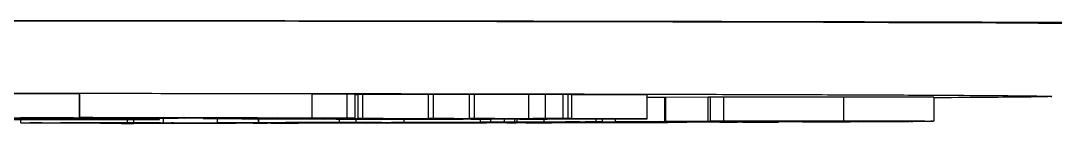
# Model space of a CAD drawing. Header units: millimetres. Extents: x 5659 to 7608, y 3628 to 5007.
# Drawn here: x 6504.82 to 6547.82, y 3721.91 to 3726.2 of the extents above; entities that cross this region are included whole.
import ezdxf

# ---------------------------------------------------------------- set-up
doc = ezdxf.new("R2010")
doc.units = ezdxf.units.MM

msp = doc.modelspace()

# ---------------------------------------------------------------- linework, layer by layer
at = {"color": 7, "linetype": 'Continuous', "lineweight": 25}
for p, q in [((6507.264, 3723.136), (6503.195, 3723.142)), ((6507.274, 3723.136), (6507.264, 3723.136)), ((6507.264, 3722.136), (6507.264, 3723.136)), ((6516.937, 3723.136), (6507.274, 3723.151)), ((6507.274, 3722.151), (6507.274, 3723.151)), ((6518.395, 3723.136), (6516.937, 3723.136)), ((6516.937, 3722.136), (6516.937, 3723.136)), ((6518.729, 3723.132), (6518.395, 3723.136)), ((6518.395, 3722.136), (6518.395, 3723.136)), ((6518.729, 3722.132), (6518.729, 3723.132)), ((6518.841, 3723.108), (6518.729, 3723.108)), ((6519.047, 3723.113), (6518.841, 3723.111)), ((6518.841, 3722.111), (6518.841, 3723.111)), ((6521.777, 3723.103), (6519.047, 3723.113)), ((6519.047, 3722.113), (6519.047, 3723.113)), ((6521.982, 3723.113), (6521.777, 3723.111)), ((6521.777, 3722.111), (6521.777, 3723.111)), ((6523.48, 3723.108), (6521.982, 3723.113)), ((6521.982, 3722.113), (6521.982, 3723.113)), ((6523.685, 3723.117), (6523.48, 3723.115)), ((6523.48, 3722.115), (6523.48, 3723.115)), ((6525.938, 3723.109), (6523.685, 3723.117)), ((6523.685, 3722.117), (6523.685, 3723.117)), ((6525.938, 3722.109), (6525.938, 3723.109)), ((6526.621, 3723.111), (6526.621, 3722.111)), ((6527.574, 3723.115), (6527.361, 3723.115)), ((6527.361, 3722.115), (6527.361, 3723.115)), ((6527.574, 3722.115), (6527.574, 3723.115)), ((6527.731, 3722.112), (6527.731, 3723.112)), ((6530.864, 3722.105), (6530.864, 3723.105)), ((6531.581, 3722.987), (6530.864, 3722.984)), ((6531.64, 3722.987), (6531.581, 3722.987)), ((6531.581, 3722.987), (6531.581, 3721.987)), ((6533.395, 3722.998), (6531.64, 3722.987)), ((6531.64, 3721.987), (6531.64, 3722.987)), ((6533.487, 3722.998), (6533.395, 3722.998)), ((6533.395, 3721.998), (6533.395, 3722.998)), ((6534.04, 3723.003), (6533.487, 3722.999)), ((6533.487, 3721.999), (6533.487, 3722.999)), ((6534.04, 3722.003), (6534.04, 3723.003)), ((6539.027, 3722.009), (6539.027, 3723.009)), ((6542.79, 3722.001), (6542.79, 3723.001)), ((6547.633, 3723.037), (6547.685, 3723.034)), ((6503.195, 3722.142), (6507.264, 3722.136)), ((6507.02, 3722.135), (6504.816, 3722.139)), ((6504.826, 3721.926), (6504.826, 3722.065)), ((6504.826, 3721.926), (6509.262, 3721.931)), ((6504.98, 3721.925), (6504.826, 3721.926)), ((6505.207, 3721.926), (6504.98, 3721.925)), ((6505.428, 3722.076), (6505.428, 3722.077)), ((6505.428, 3722.077), (6506.928, 3722.077)), ((6505.428, 3722.077), (6505.428, 3722.077)), ((6505.585, 3722.076), (6505.428, 3722.076)), ((6505.428, 3722.067), (6505.428, 3722.076)), ((6506.638, 3722.067), (6505.428, 3722.067)), ((6505.428, 3722.067), (6505.428, 3722.067)), ((6505.428, 3722.067), (6505.585, 3722.067)), ((6505.585, 3722.067), (6505.585, 3722.076)), ((6509.466, 3721.911), (6505.818, 3721.925)), ((6505.822, 3722.068), (6505.822, 3722.076)), ((6506.243, 3722.072), (6506.243, 3722.076)), ((6506.849, 3722.072), (6506.243, 3722.072)), ((6506.243, 3722.072), (6506.243, 3722.068)), ((6506.822, 3722.072), (6506.243, 3722.072)), ((6506.401, 3722.114), (6506.401, 3722.136)), ((6507.605, 3722.113), (6506.401, 3722.114)), ((6506.48, 3722.076), (6506.77, 3722.076)), ((6506.48, 3722.067), (6506.48, 3722.072)), ((6506.48, 3722.067), (6506.638, 3722.067)), ((6506.542, 3721.926), (6508.124, 3721.92)), ((6506.638, 3722.067), (6506.638, 3722.072)), ((6506.638, 3722.067), (6506.638, 3722.067)), ((6508.014, 3721.929), (6506.746, 3721.927)), ((6506.822, 3722.078), (6506.822, 3722.072)), ((6507.717, 3722.067), (6506.849, 3722.072)), ((6506.928, 3722.077), (6506.928, 3722.078)), ((6507.243, 3722.072), (6508.033, 3722.068)), ((6507.264, 3722.136), (6510.31, 3722.145)), ((6507.418, 3722.149), (6507.274, 3722.151)), ((6507.274, 3722.151), (6516.937, 3722.136)), ((6508.454, 3722.067), (6507.717, 3722.067)), ((6511.371, 3722.129), (6507.867, 3722.134)), ((6508.033, 3722.068), (6508.033, 3722.078)), ((6511.157, 3722.144), (6508.111, 3722.135)), ((6508.111, 3722.135), (6511.615, 3722.129)), ((6508.124, 3721.92), (6509.438, 3721.922)), ((6508.191, 3722.074), (6508.191, 3722.077)), ((6509.59, 3721.921), (6508.276, 3721.92)), ((6508.276, 3721.92), (6510.191, 3721.912)), ((6508.296, 3722.067), (6508.296, 3722.077)), ((6508.296, 3722.067), (6508.454, 3722.067)), ((6508.454, 3722.067), (6508.454, 3722.077)), ((6508.454, 3722.067), (6508.454, 3722.067)), ((6508.527, 3722.12), (6508.527, 3722.133)), ((6508.527, 3722.12), (6511.371, 3722.129)), ((6510.31, 3722.145), (6508.897, 3722.147)), ((6508.993, 3721.91), (6508.993, 3721.913)), ((6509.145, 3721.909), (6508.993, 3721.91)), ((6508.993, 3721.91), (6509.264, 3721.91)), ((6512.218, 3722.127), (6509.051, 3722.118)), ((6513.762, 3721.915), (6509.145, 3721.909)), ((6509.262, 3721.931), (6509.262, 3722.066)), ((6509.262, 3721.931), (6510.63, 3721.928)), ((6509.264, 3721.91), (6509.264, 3721.912)), ((6509.528, 3721.932), (6509.528, 3722.066)), ((6509.528, 3721.932), (6510.757, 3721.934)), ((6509.711, 3721.931), (6509.528, 3721.932)), ((6509.634, 3721.925), (6509.634, 3721.931)), ((6509.634, 3721.925), (6509.906, 3721.926)), ((6509.786, 3721.925), (6509.634, 3721.925)), ((6509.966, 3721.931), (6509.711, 3721.931)), ((6509.906, 3721.926), (6511.41, 3721.92)), ((6510.63, 3721.928), (6510.453, 3721.928)), ((6510.592, 3722.072), (6510.592, 3722.122)), ((6514.963, 3721.918), (6510.592, 3721.931)), ((6510.63, 3721.928), (6510.63, 3721.931)), ((6510.757, 3721.934), (6510.757, 3722.123)), ((6510.757, 3721.934), (6517.644, 3721.926)), ((6510.803, 3721.912), (6511.98, 3721.913)), ((6511.138, 3721.92), (6511.036, 3721.92)), ((6511.176, 3721.931), (6511.091, 3721.931)), ((6511.091, 3721.931), (6515.217, 3721.919)), ((6511.41, 3721.92), (6511.138, 3721.92)), ((6514.661, 3722.138), (6511.157, 3722.144)), ((6518.952, 3721.923), (6511.176, 3721.931)), ((6511.41, 3721.92), (6511.41, 3721.929)), ((6511.615, 3722.143), (6511.615, 3722.129)), ((6511.615, 3722.129), (6514.661, 3722.138)), ((6511.98, 3721.913), (6511.98, 3721.927)), ((6516.174, 3722.121), (6512.218, 3722.127)), ((6512.425, 3722.127), (6512.425, 3722.105)), ((6512.425, 3722.105), (6512.63, 3722.107)), ((6515.508, 3722.137), (6512.462, 3722.128)), ((6512.462, 3722.128), (6514.27, 3722.125)), ((6512.63, 3722.107), (6512.63, 3722.127)), ((6512.63, 3722.107), (6514.01, 3722.102)), ((6512.988, 3721.919), (6512.988, 3721.924)), ((6512.988, 3721.919), (6513.263, 3721.919)), ((6513.004, 3721.937), (6513.004, 3722.103)), ((6513.004, 3721.937), (6514.699, 3721.94)), ((6513.187, 3721.936), (6513.004, 3721.937)), ((6513.526, 3721.937), (6513.187, 3721.936)), ((6513.263, 3721.919), (6513.263, 3721.923)), ((6513.263, 3721.919), (6513.762, 3721.915)), ((6520.744, 3722.077), (6513.475, 3722.102)), ((6513.762, 3721.915), (6513.762, 3721.922)), ((6514.01, 3722.102), (6514.01, 3722.124)), ((6517.729, 3721.926), (6514.152, 3721.937)), ((6514.27, 3722.125), (6514.27, 3722.133)), ((6514.27, 3722.125), (6515.824, 3722.126)), ((6514.406, 3721.937), (6519.207, 3721.923)), ((6514.508, 3721.938), (6514.465, 3721.938)), ((6518.559, 3722.105), (6514.482, 3722.1)), ((6514.482, 3722.1), (6515.756, 3722.096)), ((6514.487, 3721.917), (6514.487, 3721.92)), ((6514.672, 3721.916), (6514.487, 3721.917)), ((6514.487, 3721.917), (6514.826, 3721.917)), ((6514.701, 3721.939), (6514.508, 3721.938)), ((6516.367, 3721.919), (6514.672, 3721.916)), ((6514.699, 3721.94), (6514.699, 3722.098)), ((6514.699, 3721.94), (6514.705, 3721.94)), ((6514.705, 3722.098), (6514.705, 3721.94)), ((6514.705, 3721.94), (6518.074, 3721.946)), ((6514.826, 3721.917), (6514.826, 3721.919)), ((6515.217, 3721.919), (6515.217, 3721.927)), ((6520.341, 3721.927), (6515.329, 3721.939)), ((6518.729, 3722.132), (6515.508, 3722.137)), ((6515.756, 3722.102), (6515.756, 3722.096)), ((6515.756, 3722.096), (6519.833, 3722.101)), ((6515.824, 3722.137), (6515.824, 3722.126)), ((6515.824, 3722.126), (6516.174, 3722.121)), ((6515.843, 3721.919), (6515.843, 3721.926)), ((6515.843, 3721.919), (6516.182, 3721.919)), ((6515.945, 3721.94), (6518.118, 3721.935)), ((6517.089, 3721.943), (6516.011, 3721.941)), ((6516.174, 3722.121), (6516.174, 3722.136)), ((6516.182, 3721.919), (6516.182, 3721.926)), ((6516.182, 3721.919), (6516.367, 3721.919)), ((6520.303, 3722.099), (6516.226, 3722.094)), ((6516.226, 3722.094), (6517.464, 3722.09)), ((6516.367, 3721.919), (6516.367, 3721.925)), ((6516.937, 3722.136), (6518.395, 3722.136)), ((6517.464, 3722.096), (6517.464, 3722.09)), ((6517.464, 3722.09), (6521.541, 3722.095)), ((6517.644, 3721.926), (6517.729, 3721.926)), ((6517.644, 3721.926), (6517.644, 3721.926)), ((6522.013, 3722.093), (6517.937, 3722.088)), ((6517.937, 3722.088), (6519.134, 3722.084)), ((6518.074, 3721.946), (6518.074, 3722.086)), ((6518.074, 3721.946), (6519.69, 3721.944)), ((6518.118, 3721.935), (6519.235, 3721.937)), ((6519.445, 3721.936), (6518.328, 3721.934)), ((6518.328, 3721.934), (6520.958, 3721.928)), ((6518.395, 3722.136), (6518.729, 3722.132)), ((6519.833, 3722.101), (6518.559, 3722.105)), ((6518.751, 3722.084), (6518.751, 3721.947)), ((6518.751, 3721.947), (6520.766, 3721.952)), ((6518.979, 3721.947), (6518.751, 3721.947)), ((6518.841, 3722.111), (6519.047, 3722.113)), ((6518.936, 3722.108), (6518.949, 3722.106)), ((6518.949, 3722.106), (6523.529, 3722.09)), ((6519.207, 3721.923), (6518.952, 3721.923)), ((6519.19, 3721.947), (6518.979, 3721.947)), ((6519.047, 3722.113), (6522.535, 3722.1)), ((6519.266, 3721.94), (6519.056, 3721.941)), ((6519.056, 3721.941), (6519.287, 3721.941)), ((6519.134, 3722.09), (6519.134, 3722.084)), ((6519.134, 3722.084), (6523.21, 3722.089)), ((6519.207, 3721.923), (6519.207, 3721.93)), ((6519.235, 3721.937), (6519.235, 3721.94)), ((6519.287, 3721.941), (6521.356, 3721.936)), ((6519.69, 3721.944), (6519.567, 3721.944)), ((6523.328, 3722.087), (6519.606, 3722.082)), ((6519.606, 3722.082), (6520.115, 3722.081)), ((6525.253, 3721.936), (6519.813, 3721.947)), ((6526.251, 3722.086), (6519.892, 3722.108)), ((6520.045, 3721.925), (6520.045, 3721.928)), ((6520.045, 3721.925), (6520.276, 3721.926)), ((6520.255, 3721.925), (6520.045, 3721.925)), ((6520.115, 3722.081), (6520.115, 3722.083)), ((6520.115, 3722.081), (6521.166, 3722.08)), ((6524.184, 3721.932), (6520.255, 3721.925)), ((6520.276, 3721.927), (6520.276, 3721.926)), ((6521.541, 3722.095), (6520.303, 3722.099)), ((6522.851, 3721.944), (6520.377, 3721.948)), ((6520.392, 3721.95), (6520.782, 3721.951)), ((6521.166, 3722.08), (6520.744, 3722.077)), ((6520.766, 3721.952), (6520.766, 3722.077)), ((6521.125, 3721.936), (6520.985, 3721.936)), ((6521.356, 3721.936), (6521.125, 3721.936)), ((6521.166, 3722.08), (6521.166, 3722.084)), ((6521.356, 3721.936), (6521.356, 3721.944)), ((6521.586, 3721.928), (6521.586, 3721.944)), ((6521.586, 3721.928), (6522.587, 3721.93)), ((6521.777, 3722.111), (6521.982, 3722.113)), ((6521.982, 3722.113), (6524.779, 3722.103)), ((6523.21, 3722.089), (6522.013, 3722.093)), ((6522.535, 3722.1), (6524.425, 3722.103)), ((6522.587, 3721.93), (6522.587, 3721.942)), ((6524.425, 3722.103), (6522.827, 3722.108)), ((6523.631, 3721.945), (6522.851, 3721.944)), ((6522.978, 3721.936), (6522.978, 3721.941)), ((6522.978, 3721.936), (6523.24, 3721.936)), ((6524.934, 3722.101), (6523.043, 3722.099)), ((6523.043, 3722.099), (6525.553, 3722.09)), ((6523.893, 3721.945), (6523.078, 3721.943)), ((6523.078, 3721.943), (6525.817, 3721.938)), ((6523.24, 3721.936), (6523.24, 3721.94)), ((6523.24, 3721.936), (6524.184, 3721.932)), ((6524.071, 3722.087), (6523.328, 3722.087)), ((6523.48, 3722.115), (6523.685, 3722.117)), ((6523.529, 3722.09), (6523.529, 3722.095)), ((6523.529, 3722.09), (6524.389, 3722.089)), ((6523.685, 3722.117), (6525.938, 3722.109)), ((6528.331, 3721.941), (6523.893, 3721.945)), ((6523.912, 3722.087), (6523.912, 3721.958)), ((6524.389, 3722.089), (6524.071, 3722.087)), ((6524.184, 3721.932), (6524.184, 3721.939)), ((6524.362, 3721.961), (6524.362, 3722.089)), ((6524.73, 3721.948), (6524.386, 3721.946)), ((6524.386, 3721.946), (6528.26, 3721.943)), ((6524.389, 3722.089), (6524.389, 3722.092)), ((6526.493, 3722.106), (6524.53, 3722.112)), ((6524.779, 3722.103), (6524.779, 3722.112)), ((6524.779, 3722.103), (6526.493, 3722.106)), ((6524.927, 3721.962), (6524.927, 3722.09)), ((6527.805, 3722.091), (6524.934, 3722.101)), ((6525.027, 3721.935), (6525.027, 3721.937)), ((6525.257, 3721.934), (6525.027, 3721.935)), ((6525.027, 3721.935), (6525.239, 3721.935)), ((6525.239, 3721.935), (6525.239, 3721.936)), ((6526.882, 3721.938), (6525.257, 3721.934)), ((6527.001, 3722.104), (6525.288, 3722.102)), ((6525.288, 3722.102), (6527.178, 3722.095)), ((6525.362, 3721.963), (6525.362, 3722.089)), ((6525.458, 3721.964), (6525.458, 3722.089)), ((6525.458, 3721.964), (6527.574, 3721.962)), ((6525.553, 3722.09), (6525.553, 3722.099)), ((6525.553, 3722.09), (6526.696, 3722.089)), ((6525.817, 3721.938), (6525.817, 3721.943)), ((6526.12, 3722.109), (6527.684, 3722.103)), ((6526.696, 3722.089), (6526.251, 3722.086)), ((6526.441, 3721.938), (6526.441, 3721.943)), ((6526.441, 3721.938), (6526.653, 3721.938)), ((6526.572, 3721.967), (6526.572, 3722.088)), ((6526.572, 3721.967), (6528.735, 3721.975)), ((6526.837, 3721.967), (6526.572, 3721.967)), ((6526.653, 3721.938), (6526.653, 3721.943)), ((6526.653, 3721.938), (6526.882, 3721.938)), ((6526.696, 3722.089), (6526.696, 3722.095)), ((6527.46, 3721.969), (6526.837, 3721.967)), ((6526.838, 3721.952), (6526.838, 3721.967)), ((6526.882, 3721.938), (6526.882, 3721.942)), ((6530.199, 3722.093), (6527.001, 3722.104)), ((6527.178, 3722.095), (6527.178, 3722.103)), ((6527.178, 3722.095), (6528.229, 3722.095)), ((6527.361, 3722.115), (6527.574, 3722.115)), ((6527.574, 3721.962), (6527.468, 3721.961)), ((6528.229, 3722.095), (6527.805, 3722.091)), ((6527.828, 3722.103), (6529.5, 3722.097)), ((6534.393, 3721.961), (6528.057, 3721.97)), ((6528.229, 3722.095), (6528.229, 3722.1)), ((6529.321, 3721.943), (6528.331, 3721.941)), ((6529.001, 3721.975), (6528.379, 3721.972)), ((6528.49, 3721.971), (6528.49, 3721.973)), ((6528.49, 3721.971), (6534.826, 3721.963)), ((6528.672, 3721.955), (6528.672, 3721.969)), ((6528.672, 3721.955), (6530.238, 3721.96)), ((6528.92, 3721.955), (6528.672, 3721.955)), ((6528.735, 3721.975), (6528.735, 3722.098)), ((6528.735, 3721.975), (6529.001, 3721.975)), ((6528.88, 3721.943), (6529.092, 3721.944)), ((6529.109, 3721.955), (6528.92, 3721.955)), ((6529.001, 3721.975), (6529.001, 3722.097)), ((6529.092, 3721.944), (6529.321, 3721.943)), ((6529.5, 3722.097), (6530.646, 3722.096)), ((6529.545, 3721.978), (6529.545, 3722.095)), ((6529.545, 3721.978), (6531.581, 3721.987)), ((6530.866, 3721.975), (6529.545, 3721.978)), ((6531.39, 3721.953), (6529.982, 3721.956)), ((6530.646, 3722.096), (6530.199, 3722.093)), ((6530.238, 3721.96), (6530.238, 3721.967)), ((6530.238, 3721.96), (6530.486, 3721.959)), ((6530.486, 3721.959), (6530.33, 3721.959)), ((6530.442, 3721.957), (6530.442, 3721.959)), ((6530.442, 3721.957), (6532.513, 3721.954)), ((6530.486, 3721.959), (6530.486, 3721.966)), ((6530.539, 3721.978), (6531.092, 3721.976)), ((6531.415, 3721.985), (6530.633, 3721.981)), ((6530.864, 3722.105), (6530.823, 3722.101)), ((6531.092, 3721.976), (6530.866, 3721.975)), ((6531.092, 3721.976), (6531.092, 3721.983)), ((6531.351, 3721.95), (6531.351, 3721.954)), ((6537.152, 3721.968), (6531.415, 3721.985)), ((6531.581, 3721.987), (6537.32, 3721.97)), ((6531.64, 3721.987), (6533.395, 3721.998)), ((6531.933, 3721.987), (6531.64, 3721.987)), ((6532.023, 3721.988), (6531.933, 3721.987)), ((6532.083, 3721.952), (6532.077, 3721.952)), ((6532.513, 3721.954), (6532.513, 3721.964)), ((6539.528, 3721.983), (6532.574, 3721.988)), ((6533.133, 3721.994), (6532.632, 3721.991)), ((6532.859, 3721.99), (6532.859, 3721.993)), ((6532.859, 3721.99), (6535.874, 3721.988)), ((6533.395, 3721.998), (6535.246, 3721.997)), ((6533.487, 3721.999), (6534.04, 3722.003)), ((6533.792, 3721.998), (6533.487, 3721.999)), ((6533.865, 3721.999), (6533.792, 3721.998)), ((6533.882, 3721.958), (6533.882, 3721.962)), ((6533.882, 3721.958), (6534.504, 3721.96)), ((6534.148, 3721.957), (6533.882, 3721.958)), ((6536.311, 3721.965), (6534.148, 3721.957)), ((6541.609, 3721.996), (6534.379, 3722)), ((6534.504, 3721.96), (6534.607, 3721.96)), ((6534.578, 3722.002), (6541.807, 3721.998)), ((6534.826, 3721.963), (6534.826, 3721.975)), ((6535.246, 3721.997), (6535.246, 3721.999)), ((6535.246, 3721.997), (6535.252, 3721.997)), ((6535.252, 3721.997), (6535.252, 3721.999)), ((6535.423, 3721.963), (6535.423, 3721.973)), ((6535.423, 3721.963), (6536.046, 3721.965)), ((6535.47, 3721.994), (6535.47, 3721.999)), ((6535.76, 3721.993), (6535.47, 3721.994)), ((6535.47, 3721.994), (6535.577, 3721.994)), ((6535.577, 3721.994), (6535.577, 3721.999)), ((6535.577, 3721.994), (6538.446, 3721.992)), ((6535.874, 3721.988), (6536.394, 3721.991)), ((6536.046, 3721.965), (6536.046, 3721.971)), ((6536.046, 3721.965), (6536.311, 3721.965)), ((6536.687, 3721.99), (6536.167, 3721.987)), ((6536.167, 3721.987), (6539.814, 3721.985)), ((6536.311, 3721.965), (6536.311, 3721.971)), ((6539.302, 3721.978), (6537.152, 3721.968)), ((6537.32, 3721.97), (6537.32, 3721.985)), ((6537.32, 3721.97), (6538.283, 3721.975)), ((6537.545, 3721.98), (6537.545, 3721.984)), ((6537.545, 3721.98), (6537.726, 3721.981)), ((6537.726, 3721.981), (6537.726, 3721.984)), ((6537.726, 3721.981), (6539.302, 3721.978)), ((6538.338, 3721.991), (6538.143, 3721.992)), ((6538.446, 3721.992), (6538.338, 3721.991)), ((6538.446, 3721.992), (6538.446, 3721.998)), ((6539.302, 3721.978), (6539.302, 3721.983)), ((6539.648, 3721.981), (6539.756, 3721.982)), ((6539.941, 3721.981), (6539.648, 3721.981)), ((6539.814, 3721.985), (6539.814, 3721.997)), ((6539.879, 3721.994), (6539.879, 3721.997)), ((6539.879, 3721.994), (6540.066, 3721.994)), ((6541.767, 3721.991), (6539.941, 3721.981)), ((6540.066, 3721.994), (6540.066, 3721.997)), ((6540.066, 3721.994), (6541.767, 3721.991)), ((6540.365, 3721.985), (6540.365, 3721.997)), ((6540.365, 3721.985), (6540.829, 3721.988)), ((6541.817, 3721.994), (6541.904, 3721.995)), ((6542.121, 3721.994), (6541.817, 3721.994)), ((6542.651, 3721.999), (6542.121, 3721.994)), ((6542.719, 3721.999), (6542.651, 3721.999))]:
    msp.add_line(p, q, dxfattribs=at)
at = {"color": 7, "linetype": 'Continuous', "lineweight": 25, "flags": 128}
for points in [[(6548.514, 3726.072), (6547.107, 3726.082), (6545.363, 3726.092), (6543.288, 3726.102), (6540.895, 3726.111), (6538.193, 3726.121), (6535.198, 3726.129), (6531.924, 3726.137), (6528.387, 3726.145), (6524.605, 3726.152), (6520.597, 3726.159), (6516.382, 3726.165), (6511.982, 3726.17), (6507.419, 3726.175), (6502.715, 3726.179), (6497.894, 3726.182), (6492.979, 3726.184), (6487.996, 3726.186), (6482.969, 3726.187), (6477.923, 3726.187), (6472.884, 3726.186), (6467.875, 3726.185), (6462.924, 3726.183), (6458.053, 3726.18)], [(6503.008, 3722.072), (6503.194, 3722.074), (6503.732, 3722.076), (6504.571, 3722.078), (6505.628, 3722.079), (6506.8, 3722.08), (6507.972, 3722.079), (6509.029, 3722.078), (6509.868, 3722.076), (6510.407, 3722.074), (6510.592, 3722.072), (6510.407, 3722.069), (6509.868, 3722.067), (6509.029, 3722.065), (6507.972, 3722.064), (6506.8, 3722.064), (6505.628, 3722.064), (6504.571, 3722.065), (6503.732, 3722.067), (6503.194, 3722.069), (6503.008, 3722.072)], [(6503.829, 3722.072), (6504.008, 3722.074), (6504.524, 3722.076), (6505.315, 3722.077), (6506.284, 3722.078), (6507.316, 3722.078), (6508.286, 3722.077), (6509.076, 3722.076), (6509.592, 3722.074), (6509.772, 3722.072), (6509.592, 3722.07), (6509.076, 3722.068), (6508.286, 3722.066), (6507.316, 3722.065), (6506.284, 3722.065), (6505.315, 3722.066), (6504.524, 3722.068), (6504.008, 3722.07), (6503.829, 3722.072)]]:
    msp.add_lwpolyline(points, dxfattribs=at)
at = {"color": 7, "linetype": 'Continuous', "lineweight": 25}
for points, knots in [([(6556.911, 3726.064), (6556.384, 3726.07), (6555.322, 3726.081), (6552.783, 3726.096), (6549.514, 3726.112), (6545.451, 3726.127), (6540.64, 3726.141), (6535.147, 3726.154), (6529.053, 3726.166), (6522.45, 3726.176), (6515.471, 3726.185), (6508.229, 3726.192), (6500.852, 3726.197), (6495.815, 3726.199), (6493.319, 3726.2)], [0, 0, 0, 0, 0.0799588, 0.1613715, 0.2441424, 0.3288926, 0.4142166, 0.5, 0.5857784, 0.6711024, 0.7558576, 0.8386237, 0.9200388, 1, 1, 1, 1]), ([(6410.74, 3723.037), (6410.787, 3723.04), (6410.894, 3723.048), (6411.764, 3723.061), (6413.245, 3723.075), (6415.42, 3723.088), (6418.25, 3723.102), (6421.764, 3723.115), (6425.918, 3723.127), (6430.662, 3723.138), (6435.923, 3723.148), (6441.615, 3723.157), (6447.638, 3723.164), (6453.861, 3723.171), (6460.227, 3723.175), (6466.579, 3723.178), (6472.918, 3723.18), (6479.185, 3723.181), (6485.452, 3723.18), (6491.791, 3723.178), (6498.144, 3723.175), (6504.509, 3723.171), (6510.733, 3723.164), (6516.755, 3723.157), (6522.447, 3723.148), (6527.708, 3723.138), (6532.452, 3723.127), (6536.606, 3723.115), (6540.12, 3723.102), (6542.95, 3723.088), (6545.126, 3723.075), (6546.607, 3723.061), (6547.478, 3723.048), (6547.585, 3723.04), (6547.633, 3723.037)], [0, 0, 0, 0, 0.023828, 0.053273, 0.084485, 0.115699, 0.147957, 0.180726, 0.213842, 0.247136, 0.28043, 0.313546, 0.346314, 0.378573, 0.409785, 0.440999, 0.470442, 0.499888, 0.529332, 0.558778, 0.58999, 0.621203, 0.653462, 0.68623, 0.719347, 0.752641, 0.785934, 0.819051, 0.851819, 0.884078, 0.915289, 0.946503, 0.975948, 1, 1, 1, 1]), ([(6526.621, 3723.111), (6526.502, 3723.111), (6526.322, 3723.11), (6526.094, 3723.11), (6525.99, 3723.109), (6525.938, 3723.109)], [0, 0, 0, 0, 0.498826, 0.749076, 1, 1, 1, 1]), ([(6527.361, 3723.115), (6527.315, 3723.114), (6527.222, 3723.114), (6527.023, 3723.112), (6526.782, 3723.111), (6526.621, 3723.111)], [0, 0, 0, 0, 0.251433, 0.502936, 1, 1, 1, 1]), ([(6527.695, 3723.112), (6527.699, 3723.112), (6527.708, 3723.113), (6527.622, 3723.114), (6527.574, 3723.115)], [0, 0, 0, 0, 0.431539, 1, 1, 1, 1]), ([(6530.864, 3723.105), (6530.547, 3723.104), (6529.913, 3723.104), (6528.844, 3723.104), (6528.099, 3723.103), (6527.684, 3723.103)], [0, 0, 0, 0, 0.307787, 0.615394, 1, 1, 1, 1]), ([(6539.027, 3723.009), (6538.361, 3723.009), (6537.333, 3723.009), (6535.929, 3723.009), (6535.01, 3723.007), (6534.351, 3723.006), (6534.144, 3723.004), (6534.04, 3723.003)], [0, 0, 0, 0, 0.320379, 0.494238, 0.669149, 0.833043, 1, 1, 1, 1]), ([(6542.765, 3723.001), (6542.771, 3723.001), (6542.814, 3723.002), (6542.567, 3723.004), (6541.974, 3723.006), (6540.759, 3723.008), (6539.689, 3723.008), (6539.027, 3723.009)], [0, 0, 0, 0, 0.030225, 0.211144, 0.392436, 0.624543, 1, 1, 1, 1]), ([(6547.685, 3723.034), (6547.629, 3723.03), (6547.518, 3723.021), (6546.622, 3723.007), (6545.08, 3722.994), (6543.767, 3722.984), (6542.819, 3722.98), (6542.79, 3722.98)], [0, 0, 0, 0, 0.240789, 0.481589, 0.73683, 0.992091, 1, 1, 1, 1]), ([(6498.305, 3722.127), (6498.974, 3722.127), (6500.226, 3722.127), (6502.042, 3722.127), (6504.085, 3722.129), (6505.742, 3722.132), (6506.692, 3722.134), (6507.02, 3722.135)], [0, 0, 0, 0, 0.198997, 0.37265, 0.545625, 0.843257, 1, 1, 1, 1]), ([(6507.867, 3722.134), (6507.444, 3722.133), (6506.378, 3722.13), (6504.155, 3722.127), (6501.214, 3722.125), (6499.305, 3722.126), (6498.354, 3722.126)], [0, 0, 0, 0, 0.185716, 0.467958, 0.734859, 1, 1, 1, 1]), ([(6505.818, 3721.925), (6505.787, 3721.925), (6505.737, 3721.926), (6505.627, 3721.926), (6505.517, 3721.926), (6505.369, 3721.926), (6505.271, 3721.926), (6505.207, 3721.926)], [0, 0, 0, 0, 0.23968, 0.390629, 0.542071, 0.705503, 1, 1, 1, 1]), ([(6505.822, 3722.076), (6505.821, 3722.076), (6505.818, 3722.076), (6505.788, 3722.076), (6505.749, 3722.076), (6505.68, 3722.076), (6505.624, 3722.076), (6505.585, 3722.076)], [0, 0, 0, 0, 0.250411, 0.398556, 0.54744, 0.686236, 1, 1, 1, 1]), ([(6505.585, 3722.067), (6505.631, 3722.067), (6505.694, 3722.067), (6505.766, 3722.067), (6505.802, 3722.068), (6505.82, 3722.068), (6505.822, 3722.068), (6505.822, 3722.068)], [0, 0, 0, 0, 0.364031, 0.510061, 0.655864, 0.843841, 1, 1, 1, 1]), ([(6506.243, 3722.076), (6506.245, 3722.076), (6506.248, 3722.076), (6506.279, 3722.076), (6506.329, 3722.076), (6506.398, 3722.076), (6506.453, 3722.076), (6506.48, 3722.076)], [0, 0, 0, 0, 0.2228941, 0.3848357, 0.547319, 0.7730719, 1, 1, 1, 1]), ([(6506.243, 3722.068), (6506.245, 3722.068), (6506.248, 3722.068), (6506.277, 3722.068), (6506.325, 3722.067), (6506.395, 3722.067), (6506.45, 3722.067), (6506.48, 3722.067)], [0, 0, 0, 0, 0.210223, 0.375759, 0.542534, 0.746796, 1, 1, 1, 1]), ([(6506.401, 3722.114), (6506.604, 3722.115), (6507.01, 3722.116), (6507.566, 3722.117), (6508.072, 3722.119), (6508.376, 3722.12), (6508.527, 3722.12)], [0, 0, 0, 0, 0.2816241, 0.5632509, 0.7816188, 1, 1, 1, 1]), ([(6506.746, 3721.927), (6506.686, 3721.927), (6506.588, 3721.927), (6506.504, 3721.927), (6506.472, 3721.927), (6506.485, 3721.926), (6506.522, 3721.926), (6506.542, 3721.926)], [0, 0, 0, 0, 0.300073, 0.489629, 0.647488, 0.805846, 1, 1, 1, 1]), ([(6506.77, 3722.076), (6506.912, 3722.076), (6507.138, 3722.076), (6507.423, 3722.076), (6507.609, 3722.076), (6507.727, 3722.075), (6507.738, 3722.075), (6507.743, 3722.074)], [0, 0, 0, 0, 0.2723579, 0.4349177, 0.5983033, 0.7904262, 1, 1, 1, 1]), ([(6507.743, 3722.074), (6507.732, 3722.074), (6507.716, 3722.073), (6507.521, 3722.073), (6507.302, 3722.072), (6507.06, 3722.072), (6506.893, 3722.072), (6506.822, 3722.072)], [0, 0, 0, 0, 0.330883, 0.501179, 0.670916, 0.859688, 1, 1, 1, 1]), ([(6506.928, 3722.077), (6507.116, 3722.077), (6507.42, 3722.077), (6507.788, 3722.076), (6508.017, 3722.076), (6508.167, 3722.075), (6508.182, 3722.075), (6508.191, 3722.074)], [0, 0, 0, 0, 0.300185, 0.484444, 0.635934, 0.787745, 1, 1, 1, 1]), ([(6508.191, 3722.074), (6508.182, 3722.074), (6508.166, 3722.074), (6507.994, 3722.073), (6507.731, 3722.072), (6507.468, 3722.072), (6507.291, 3722.072), (6507.243, 3722.072)], [0, 0, 0, 0, 0.267946, 0.469277, 0.670405, 0.911995, 1, 1, 1, 1]), ([(6508.897, 3722.147), (6508.76, 3722.147), (6508.486, 3722.148), (6507.997, 3722.148), (6507.63, 3722.149), (6507.418, 3722.149)], [0, 0, 0, 0, 0.2959723, 0.5921499, 1, 1, 1, 1]), ([(6509.051, 3722.118), (6508.858, 3722.117), (6508.513, 3722.116), (6508.033, 3722.115), (6507.748, 3722.114), (6507.605, 3722.113)], [0, 0, 0, 0, 0.388154, 0.694028, 1, 1, 1, 1]), ([(6510.453, 3721.928), (6510.207, 3721.928), (6509.713, 3721.929), (6508.964, 3721.929), (6508.369, 3721.929), (6508.106, 3721.929), (6508.014, 3721.929)], [0, 0, 0, 0, 0.329191, 0.661633, 0.881808, 1, 1, 1, 1]), ([(6508.033, 3722.068), (6508.046, 3722.068), (6508.073, 3722.068), (6508.131, 3722.067), (6508.208, 3722.067), (6508.265, 3722.067), (6508.296, 3722.067)], [0, 0, 0, 0, 0.249458, 0.50098, 0.731039, 1, 1, 1, 1]), ([(6509.264, 3721.91), (6509.333, 3721.91), (6509.434, 3721.91), (6509.495, 3721.911), (6509.514, 3721.911)], [0, 0, 0, 0, 0.687811, 1, 1, 1, 1]), ([(6509.438, 3721.922), (6509.556, 3721.922), (6509.746, 3721.922), (6509.931, 3721.923), (6509.999, 3721.923), (6509.959, 3721.924), (6509.851, 3721.924), (6509.786, 3721.925)], [0, 0, 0, 0, 0.253965, 0.40631, 0.559769, 0.73662, 1, 1, 1, 1]), ([(6509.539, 3721.911), (6509.539, 3721.911), (6509.547, 3721.911), (6509.529, 3721.911), (6509.491, 3721.911), (6509.466, 3721.911)], [0, 0, 0, 0, 0.006784, 0.3662, 1, 1, 1, 1]), ([(6511.036, 3721.92), (6510.914, 3721.92), (6510.741, 3721.921), (6510.403, 3721.921), (6510.14, 3721.921), (6509.86, 3721.921), (6509.682, 3721.921), (6509.59, 3721.921)], [0, 0, 0, 0, 0.375008, 0.532176, 0.663237, 0.825783, 1, 1, 1, 1]), ([(6510.592, 3721.931), (6510.555, 3721.931), (6510.495, 3721.932), (6510.38, 3721.932), (6510.278, 3721.932), (6510.144, 3721.932), (6510.043, 3721.932), (6509.976, 3721.931), (6509.966, 3721.931)], [0, 0, 0, 0, 0.239791, 0.395723, 0.528329, 0.660993, 0.950414, 1, 1, 1, 1]), ([(6510.191, 3721.912), (6510.223, 3721.912), (6510.275, 3721.912), (6510.391, 3721.912), (6510.52, 3721.912), (6510.664, 3721.912), (6510.759, 3721.912), (6510.803, 3721.912)], [0, 0, 0, 0, 0.2422509, 0.3981104, 0.5540249, 0.7912917, 1, 1, 1, 1]), ([(6511.98, 3721.913), (6512.193, 3721.914), (6512.621, 3721.914), (6512.983, 3721.916), (6513.103, 3721.917), (6513.03, 3721.918), (6512.988, 3721.919)], [0, 0, 0, 0, 0.248815, 0.500063, 0.713643, 1, 1, 1, 1]), ([(6513.475, 3722.102), (6513.385, 3722.102), (6513.204, 3722.103), (6512.864, 3722.104), (6512.586, 3722.104), (6512.425, 3722.105)], [0, 0, 0, 0, 0.297034, 0.594269, 1, 1, 1, 1]), ([(6514.152, 3721.937), (6514.115, 3721.937), (6514.055, 3721.937), (6513.935, 3721.937), (6513.825, 3721.937), (6513.681, 3721.937), (6513.59, 3721.937), (6513.526, 3721.937)], [0, 0, 0, 0, 0.239941, 0.39539, 0.551967, 0.684504, 1, 1, 1, 1]), ([(6514.01, 3722.102), (6514.577, 3722.103), (6515.687, 3722.104), (6517.337, 3722.106), (6518.403, 3722.108), (6518.936, 3722.108)], [0, 0, 0, 0, 0.343183, 0.671556, 1, 1, 1, 1]), ([(6514.465, 3721.938), (6514.43, 3721.938), (6514.365, 3721.938), (6514.315, 3721.938), (6514.317, 3721.938), (6514.351, 3721.937), (6514.389, 3721.937), (6514.406, 3721.937)], [0, 0, 0, 0, 0.256868, 0.47724, 0.662008, 0.845558, 1, 1, 1, 1]), ([(6515.329, 3721.939), (6515.284, 3721.939), (6515.215, 3721.939), (6515.095, 3721.939), (6514.991, 3721.939), (6514.85, 3721.939), (6514.761, 3721.939), (6514.701, 3721.939)], [0, 0, 0, 0, 0.2536824, 0.4001164, 0.52343, 0.6771969, 1, 1, 1, 1]), ([(6514.826, 3721.917), (6514.885, 3721.917), (6514.973, 3721.917), (6515.052, 3721.918), (6515.072, 3721.918), (6515.05, 3721.918), (6515.002, 3721.918), (6514.967, 3721.918), (6514.963, 3721.918)], [0, 0, 0, 0, 0.305771, 0.455285, 0.605942, 0.744239, 0.965757, 1, 1, 1, 1]), ([(6515.217, 3721.919), (6515.25, 3721.919), (6515.309, 3721.919), (6515.429, 3721.918), (6515.561, 3721.918), (6515.706, 3721.918), (6515.795, 3721.919), (6515.843, 3721.919)], [0, 0, 0, 0, 0.215896, 0.385328, 0.555954, 0.7641, 1, 1, 1, 1]), ([(6516.011, 3721.941), (6515.955, 3721.941), (6515.873, 3721.941), (6515.824, 3721.941), (6515.829, 3721.941), (6515.83, 3721.94)], [0, 0, 0, 0, 0.636816, 0.940157, 1, 1, 1, 1]), ([(6515.837, 3721.94), (6515.853, 3721.94), (6515.879, 3721.94), (6515.927, 3721.94), (6515.945, 3721.94)], [0, 0, 0, 0, 0.614189, 1, 1, 1, 1]), ([(6519.567, 3721.944), (6519.301, 3721.944), (6518.766, 3721.944), (6517.999, 3721.944), (6517.419, 3721.944), (6517.178, 3721.943), (6517.089, 3721.943)], [0, 0, 0, 0, 0.321306, 0.64529, 0.869658, 1, 1, 1, 1]), ([(6519.892, 3722.108), (6519.801, 3722.108), (6519.62, 3722.109), (6519.28, 3722.11), (6519.002, 3722.11), (6518.841, 3722.111)], [0, 0, 0, 0, 0.297034, 0.594269, 1, 1, 1, 1]), ([(6519.813, 3721.947), (6519.755, 3721.947), (6519.671, 3721.947), (6519.53, 3721.947), (6519.416, 3721.947), (6519.3, 3721.947), (6519.229, 3721.947), (6519.19, 3721.947)], [0, 0, 0, 0, 0.300741, 0.442976, 0.585498, 0.770192, 1, 1, 1, 1]), ([(6519.235, 3721.937), (6519.332, 3721.937), (6519.49, 3721.937), (6519.567, 3721.938), (6519.597, 3721.938)], [0, 0, 0, 0, 0.6084263, 1, 1, 1, 1]), ([(6519.607, 3721.938), (6519.61, 3721.939), (6519.623, 3721.939), (6519.514, 3721.939), (6519.359, 3721.94), (6519.266, 3721.94)], [0, 0, 0, 0, 0.107107, 0.469394, 1, 1, 1, 1]), ([(6520.985, 3721.936), (6520.841, 3721.936), (6520.628, 3721.937), (6520.258, 3721.937), (6519.975, 3721.937), (6519.69, 3721.937), (6519.535, 3721.937), (6519.445, 3721.936)], [0, 0, 0, 0, 0.337772, 0.500301, 0.664443, 0.804956, 1, 1, 1, 1]), ([(6520.377, 3721.948), (6520.332, 3721.949), (6520.262, 3721.949), (6520.229, 3721.949), (6520.246, 3721.949), (6520.302, 3721.95), (6520.366, 3721.95), (6520.392, 3721.95)], [0, 0, 0, 0, 0.273037, 0.428356, 0.583344, 0.832242, 1, 1, 1, 1]), ([(6520.276, 3721.926), (6520.338, 3721.926), (6520.427, 3721.926), (6520.48, 3721.926), (6520.469, 3721.926), (6520.42, 3721.927), (6520.367, 3721.927), (6520.341, 3721.927)], [0, 0, 0, 0, 0.358471, 0.509487, 0.66217, 0.836846, 1, 1, 1, 1]), ([(6520.766, 3721.952), (6521.054, 3721.952), (6521.496, 3721.953), (6522.271, 3721.954), (6522.893, 3721.954), (6523.493, 3721.953), (6523.81, 3721.953), (6523.985, 3721.953)], [0, 0, 0, 0, 0.321782, 0.493409, 0.666308, 0.816214, 1, 1, 1, 1]), ([(6520.782, 3721.951), (6521.032, 3721.951), (6521.401, 3721.952), (6522.059, 3721.952), (6522.59, 3721.952), (6523.069, 3721.952), (6523.341, 3721.951), (6523.459, 3721.951)], [0, 0, 0, 0, 0.331594, 0.48998, 0.648562, 0.847889, 1, 1, 1, 1]), ([(6520.958, 3721.928), (6521, 3721.928), (6521.07, 3721.928), (6521.204, 3721.928), (6521.341, 3721.928), (6521.474, 3721.928), (6521.552, 3721.928), (6521.586, 3721.928)], [0, 0, 0, 0, 0.244529, 0.408946, 0.573274, 0.814793, 1, 1, 1, 1]), ([(6522.827, 3722.108), (6522.737, 3722.109), (6522.556, 3722.109), (6522.216, 3722.11), (6521.937, 3722.111), (6521.777, 3722.111)], [0, 0, 0, 0, 0.29737, 0.594968, 1, 1, 1, 1]), ([(6522.587, 3721.93), (6522.773, 3721.93), (6523.115, 3721.931), (6523.226, 3721.932), (6523.277, 3721.933)], [0, 0, 0, 0, 0.540563, 1, 1, 1, 1]), ([(6523.269, 3721.933), (6523.27, 3721.934), (6523.276, 3721.935), (6523.102, 3721.935), (6522.978, 3721.936)], [0, 0, 0, 0, 0.287101, 1, 1, 1, 1]), ([(6523.459, 3721.951), (6523.65, 3721.951), (6523.961, 3721.95), (6524.184, 3721.949), (6524.172, 3721.948), (6524.007, 3721.946), (6523.766, 3721.946), (6523.631, 3721.945)], [0, 0, 0, 0, 0.272894, 0.445011, 0.618101, 0.78577, 1, 1, 1, 1]), ([(6524.53, 3722.112), (6524.44, 3722.113), (6524.259, 3722.113), (6523.919, 3722.114), (6523.641, 3722.115), (6523.48, 3722.115)], [0, 0, 0, 0, 0.297034, 0.594269, 1, 1, 1, 1]), ([(6526.273, 3721.95), (6525.762, 3721.951), (6524.829, 3721.953), (6524.104, 3721.956), (6523.871, 3721.958), (6523.959, 3721.96), (6524.229, 3721.961), (6524.362, 3721.961)], [0, 0, 0, 0, 0.329821, 0.602198, 0.751389, 0.876805, 1, 1, 1, 1]), ([(6523.985, 3721.953), (6524.214, 3721.952), (6524.595, 3721.951), (6524.791, 3721.95), (6524.765, 3721.949), (6524.76, 3721.949)], [0, 0, 0, 0, 0.543092, 0.902457, 1, 1, 1, 1]), ([(6524.362, 3721.961), (6524.402, 3721.961), (6524.482, 3721.961), (6524.668, 3721.962), (6524.823, 3721.962), (6524.927, 3721.962)], [0, 0, 0, 0, 0.2508442, 0.5020675, 1, 1, 1, 1]), ([(6524.653, 3721.961), (6524.57, 3721.96), (6524.413, 3721.96), (6524.404, 3721.958), (6524.636, 3721.957), (6525.429, 3721.954), (6526.299, 3721.953), (6526.838, 3721.952)], [0, 0, 0, 0, 0.097711, 0.183041, 0.35825, 0.602223, 1, 1, 1, 1]), ([(6527.468, 3721.961), (6527.153, 3721.962), (6526.593, 3721.962), (6525.814, 3721.962), (6525.214, 3721.962), (6524.857, 3721.961), (6524.7, 3721.961), (6524.653, 3721.961)], [0, 0, 0, 0, 0.327037, 0.582977, 0.754619, 0.926745, 1, 1, 1, 1]), ([(6524.927, 3721.962), (6524.965, 3721.962), (6525.041, 3721.962), (6525.192, 3721.963), (6525.294, 3721.963), (6525.362, 3721.963)], [0, 0, 0, 0, 0.251606, 0.503238, 1, 1, 1, 1]), ([(6525.239, 3721.935), (6525.291, 3721.935), (6525.366, 3721.935), (6525.415, 3721.936), (6525.404, 3721.936), (6525.351, 3721.936), (6525.287, 3721.936), (6525.253, 3721.936)], [0, 0, 0, 0, 0.327317, 0.476421, 0.626546, 0.796314, 1, 1, 1, 1]), ([(6525.362, 3721.963), (6525.408, 3721.963), (6525.497, 3721.963), (6525.508, 3721.964), (6525.471, 3721.964), (6525.458, 3721.964)], [0, 0, 0, 0, 0.406204, 0.795736, 1, 1, 1, 1]), ([(6525.817, 3721.938), (6525.855, 3721.938), (6525.924, 3721.938), (6526.048, 3721.937), (6526.182, 3721.937), (6526.321, 3721.938), (6526.401, 3721.938), (6526.441, 3721.938)], [0, 0, 0, 0, 0.208612, 0.37176, 0.536244, 0.765787, 1, 1, 1, 1]), ([(6525.938, 3722.109), (6526.044, 3722.11), (6526.204, 3722.11), (6526.439, 3722.11), (6526.56, 3722.111), (6526.621, 3722.111)], [0, 0, 0, 0, 0.498374, 0.749082, 1, 1, 1, 1]), ([(6527.237, 3722.109), (6527.109, 3722.109), (6526.827, 3722.108), (6526.432, 3722.108), (6526.198, 3722.109), (6526.12, 3722.109)], [0, 0, 0, 0, 0.360389, 0.789524, 1, 1, 1, 1]), ([(6531.611, 3721.949), (6531.384, 3721.949), (6530.984, 3721.948), (6530.174, 3721.947), (6529.101, 3721.947), (6527.724, 3721.948), (6526.765, 3721.949), (6526.273, 3721.95)], [0, 0, 0, 0, 0.169563, 0.297883, 0.425995, 0.705761, 1, 1, 1, 1]), ([(6526.621, 3722.111), (6526.728, 3722.111), (6526.94, 3722.112), (6527.161, 3722.113), (6527.289, 3722.114), (6527.361, 3722.115)], [0, 0, 0, 0, 0.308082, 0.61489, 1, 1, 1, 1]), ([(6526.838, 3721.952), (6527.403, 3721.951), (6528.248, 3721.95), (6529.418, 3721.949), (6530.154, 3721.949), (6530.721, 3721.949), (6531.106, 3721.949), (6531.283, 3721.95), (6531.351, 3721.95)], [0, 0, 0, 0, 0.399545, 0.597137, 0.733747, 0.835099, 0.936852, 1, 1, 1, 1]), ([(6527.723, 3722.111), (6527.706, 3722.111), (6527.667, 3722.11), (6527.455, 3722.109), (6527.286, 3722.109), (6527.237, 3722.109)], [0, 0, 0, 0, 0.357282, 0.813025, 1, 1, 1, 1]), ([(6528.057, 3721.97), (6528.004, 3721.97), (6527.92, 3721.97), (6527.787, 3721.97), (6527.675, 3721.97), (6527.557, 3721.969), (6527.497, 3721.969), (6527.46, 3721.969)], [0, 0, 0, 0, 0.247687, 0.39562, 0.54446, 0.717172, 1, 1, 1, 1]), ([(6527.574, 3722.115), (6527.626, 3722.114), (6527.708, 3722.113), (6527.712, 3722.112), (6527.714, 3722.112)], [0, 0, 0, 0, 0.630209, 1, 1, 1, 1]), ([(6527.684, 3722.103), (6528.015, 3722.103), (6528.678, 3722.103), (6529.75, 3722.104), (6530.466, 3722.104), (6530.864, 3722.105)], [0, 0, 0, 0, 0.30739, 0.614857, 1, 1, 1, 1]), ([(6530.823, 3722.101), (6530.709, 3722.101), (6530.213, 3722.102), (6529.132, 3722.102), (6528.246, 3722.103), (6527.828, 3722.103)], [0, 0, 0, 0, 0.1355582, 0.5925172, 1, 1, 1, 1]), ([(6528.26, 3721.943), (6528.32, 3721.943), (6528.442, 3721.943), (6528.629, 3721.943), (6528.779, 3721.943), (6528.851, 3721.943), (6528.88, 3721.943)], [0, 0, 0, 0, 0.2772639, 0.5575672, 0.817889, 1, 1, 1, 1]), ([(6528.379, 3721.972), (6528.342, 3721.972), (6528.286, 3721.972), (6528.287, 3721.972), (6528.334, 3721.971), (6528.41, 3721.971), (6528.466, 3721.971), (6528.49, 3721.971)], [0, 0, 0, 0, 0.3520414, 0.5318269, 0.7130337, 0.8778643, 1, 1, 1, 1]), ([(6529.982, 3721.956), (6529.91, 3721.956), (6529.792, 3721.956), (6529.595, 3721.956), (6529.434, 3721.956), (6529.258, 3721.956), (6529.167, 3721.956), (6529.109, 3721.955)], [0, 0, 0, 0, 0.257237, 0.420431, 0.584481, 0.733875, 1, 1, 1, 1]), ([(6530.33, 3721.959), (6530.289, 3721.959), (6530.216, 3721.959), (6530.19, 3721.958), (6530.221, 3721.958), (6530.308, 3721.957), (6530.395, 3721.957), (6530.442, 3721.957)], [0, 0, 0, 0, 0.249315, 0.435814, 0.622797, 0.797036, 1, 1, 1, 1]), ([(6530.633, 3721.981), (6530.511, 3721.981), (6530.382, 3721.98), (6530.429, 3721.98), (6530.431, 3721.979)], [0, 0, 0, 0, 0.946889, 1, 1, 1, 1]), ([(6531.351, 3721.95), (6531.461, 3721.95), (6531.638, 3721.951), (6531.729, 3721.952), (6531.697, 3721.952), (6531.569, 3721.953), (6531.445, 3721.953), (6531.39, 3721.953)], [0, 0, 0, 0, 0.329126, 0.528564, 0.696809, 0.865433, 1, 1, 1, 1]), ([(6532.069, 3721.952), (6532.023, 3721.951), (6531.935, 3721.95), (6531.717, 3721.95), (6531.611, 3721.949)], [0, 0, 0, 0, 0.517516, 1, 1, 1, 1]), ([(6532.574, 3721.988), (6532.519, 3721.988), (6532.429, 3721.988), (6532.298, 3721.988), (6532.195, 3721.988), (6532.095, 3721.988), (6532.052, 3721.988), (6532.023, 3721.988)], [0, 0, 0, 0, 0.238273, 0.386342, 0.535522, 0.694283, 1, 1, 1, 1]), ([(6532.21, 3721.953), (6532.178, 3721.953), (6532.121, 3721.953), (6532.077, 3721.953), (6532.079, 3721.953), (6532.079, 3721.953)], [0, 0, 0, 0, 0.5446363, 0.9779069, 1, 1, 1, 1]), ([(6532.513, 3721.954), (6532.484, 3721.954), (6532.428, 3721.954), (6532.322, 3721.954), (6532.255, 3721.953), (6532.215, 3721.953), (6532.21, 3721.953)], [0, 0, 0, 0, 0.25202, 0.504232, 0.940351, 1, 1, 1, 1]), ([(6532.632, 3721.991), (6532.612, 3721.991), (6532.58, 3721.991), (6532.601, 3721.991), (6532.652, 3721.99), (6532.741, 3721.99), (6532.82, 3721.99), (6532.859, 3721.99)], [0, 0, 0, 0, 0.306278, 0.493908, 0.637476, 0.819066, 1, 1, 1, 1]), ([(6535.252, 3721.997), (6534.974, 3721.997), (6534.414, 3721.997), (6533.704, 3721.996), (6533.292, 3721.995), (6533.174, 3721.994), (6533.133, 3721.994)], [0, 0, 0, 0, 0.326957, 0.656983, 0.880506, 1, 1, 1, 1]), ([(6534.379, 3722), (6534.322, 3722), (6534.231, 3722), (6534.103, 3722), (6534.003, 3722), (6533.914, 3721.999), (6533.884, 3721.999), (6533.865, 3721.999)], [0, 0, 0, 0, 0.2389344, 0.3835198, 0.5293247, 0.7100539, 1, 1, 1, 1]), ([(6534.04, 3722.003), (6534.211, 3722.004), (6534.495, 3722.006), (6535.409, 3722.008), (6536.486, 3722.009), (6537.747, 3722.009), (6538.616, 3722.009), (6539.027, 3722.009)], [0, 0, 0, 0, 0.2470751, 0.4117067, 0.5763764, 0.7994592, 1, 1, 1, 1]), ([(6534.344, 3722.003), (6534.325, 3722.003), (6534.29, 3722.003), (6534.292, 3722.002), (6534.349, 3722.002), (6534.43, 3722.002), (6534.516, 3722.002), (6534.565, 3722.002), (6534.578, 3722.002)], [0, 0, 0, 0, 0.3092031, 0.5693339, 0.7017053, 0.8348468, 0.9586804, 1, 1, 1, 1]), ([(6538.893, 3722.006), (6538.235, 3722.007), (6537.282, 3722.007), (6535.996, 3722.007), (6535.187, 3722.006), (6534.63, 3722.005), (6534.425, 3722.004), (6534.355, 3722.003), (6534.344, 3722.003)], [0, 0, 0, 0, 0.370461, 0.536516, 0.705021, 0.84958, 0.977988, 1, 1, 1, 1]), ([(6534.607, 3721.961), (6534.609, 3721.961), (6534.612, 3721.961), (6534.573, 3721.961), (6534.502, 3721.961), (6534.432, 3721.961), (6534.393, 3721.961)], [0, 0, 0, 0, 0.122438, 0.382866, 0.652036, 1, 1, 1, 1]), ([(6534.826, 3721.963), (6534.877, 3721.963), (6534.962, 3721.963), (6535.101, 3721.963), (6535.217, 3721.963), (6535.331, 3721.963), (6535.389, 3721.963), (6535.423, 3721.963)], [0, 0, 0, 0, 0.239524, 0.40579, 0.571729, 0.750468, 1, 1, 1, 1]), ([(6536.394, 3721.991), (6536.435, 3721.991), (6536.501, 3721.991), (6536.48, 3721.992), (6536.36, 3721.993), (6536.116, 3721.993), (6535.891, 3721.993), (6535.76, 3721.993)], [0, 0, 0, 0, 0.250694, 0.402945, 0.556475, 0.743783, 1, 1, 1, 1]), ([(6538.143, 3721.992), (6537.95, 3721.992), (6537.665, 3721.992), (6537.268, 3721.992), (6537.012, 3721.992), (6536.808, 3721.991), (6536.731, 3721.991), (6536.687, 3721.99)], [0, 0, 0, 0, 0.3395156, 0.5022361, 0.666705, 0.8068214, 1, 1, 1, 1]), ([(6538.283, 3721.975), (6538.363, 3721.975), (6538.519, 3721.976), (6538.373, 3721.978), (6538.016, 3721.979), (6537.685, 3721.98), (6537.545, 3721.98)], [0, 0, 0, 0, 0.25104, 0.485737, 0.783075, 1, 1, 1, 1]), ([(6542.381, 3722), (6542.393, 3722), (6542.436, 3722.001), (6542.13, 3722.003), (6541.446, 3722.005), (6540.294, 3722.006), (6539.381, 3722.006), (6538.893, 3722.006)], [0, 0, 0, 0, 0.069629, 0.257165, 0.430092, 0.695031, 1, 1, 1, 1]), ([(6539.027, 3722.009), (6539.674, 3722.008), (6540.705, 3722.008), (6541.887, 3722.006), (6542.509, 3722.004), (6542.789, 3722.002), (6542.758, 3722.002), (6542.751, 3722.001)], [0, 0, 0, 0, 0.366723, 0.58482, 0.762656, 0.94041, 1, 1, 1, 1]), ([(6539.756, 3721.982), (6539.785, 3721.982), (6539.826, 3721.982), (6539.788, 3721.982), (6539.717, 3721.983), (6539.624, 3721.983), (6539.555, 3721.983), (6539.528, 3721.983)], [0, 0, 0, 0, 0.39106, 0.540188, 0.690013, 0.882685, 1, 1, 1, 1]), ([(6539.814, 3721.985), (6539.868, 3721.985), (6539.959, 3721.984), (6540.091, 3721.984), (6540.201, 3721.985), (6540.301, 3721.985), (6540.343, 3721.985), (6540.365, 3721.985)], [0, 0, 0, 0, 0.238521, 0.395636, 0.552314, 0.766778, 1, 1, 1, 1]), ([(6540.957, 3721.99), (6540.963, 3721.99), (6541.011, 3721.99), (6540.842, 3721.991), (6540.479, 3721.992), (6540.096, 3721.993), (6539.879, 3721.994)], [0, 0, 0, 0, 0.045115, 0.334899, 0.62348, 1, 1, 1, 1]), ([(6541.923, 3721.995), (6541.925, 3721.995), (6541.931, 3721.995), (6541.896, 3721.996), (6541.829, 3721.996), (6541.73, 3721.996), (6541.652, 3721.996), (6541.609, 3721.996)], [0, 0, 0, 0, 0.072094, 0.286641, 0.500817, 0.726997, 1, 1, 1, 1]), ([(6541.807, 3721.998), (6541.862, 3721.998), (6541.955, 3721.998), (6542.081, 3721.998), (6542.189, 3721.998), (6542.287, 3721.998), (6542.326, 3721.999), (6542.347, 3721.999)], [0, 0, 0, 0, 0.203913, 0.348912, 0.493273, 0.720281, 1, 1, 1, 1])]:
    msp.add_open_spline(points, degree=3, knots=knots, dxfattribs=at)

doc.saveas('drawing.dxf')
